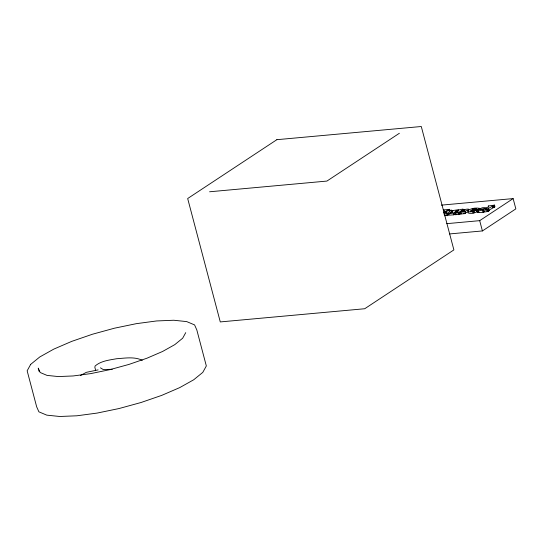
<?xml version="1.0" encoding="UTF-8"?>
<svg xmlns="http://www.w3.org/2000/svg" width="543" height="543" viewBox="0 0 543 543"><rect width="100%" height="100%" fill="white"/><g stroke="black" fill="none" stroke-linecap="round" stroke-linejoin="round"><path stroke-width="0.81" d="M479.673 208.342C476.15 207.65 470.448 208.057 467.645 211.023L467.706 211.295C471.881 213.65 483.06 207.148 471.602 210.928C474.534 210.881 470.102 211.987 470.537 210.786C472.872 207.962 477.46 211.261 479.673 208.342L479.964 209.455M452.17 210.643L458.577 209.679L455.292 211.437C456.738 210.406 466.824 207.351 460.973 210.874C465.561 208.512 474.589 208.24 463.423 211.716L465.188 211.661L465.65 213.555L460.498 214.023L460.057 212.354C470.496 208.173 460.858 210.589 458.177 212.727L458.984 212.741L459.426 214.417L455.36 214.716L454.919 213.046C462.113 209.829 456.181 210.263 453.466 213.161L453.907 214.838L449.115 215.157L448.674 213.487L449.733 212.808L451.267 212.72C454.287 211.2 452.041 209.062 452.611 212.313L452.19 210.582M468.215 212.388L468.147 212.965C470.937 213.99 474.541 213.046 477.148 211.716L476.618 209.91M477.256 210.501C478.6 211.661 486.094 208.736 482.679 210.521L483.121 212.198L484.492 211.499C480.44 213.942 472.926 211.397 480.711 208.492C483.066 206.55 486.623 208.865 488.401 206.802L488.313 205.987L494.517 205.111L494.958 206.781L488.354 210.501M478.268 211.6L477.759 212.279M449.937 210.989L449.495 209.32L443.387 212.612C445.056 211.627 455.149 207.528 450.629 213.107M185.74 332.628L182.665 338.221L174.771 344.649L162.595 351.464L146.977 358.204L128.969 364.414L109.808 369.668L90.79 373.604L73.217 375.953L58.291 376.57L47.024 375.396L40.182 372.512L38.234 368.127L39.082 371.344M453.907 214.838L454.844 213.84M444.154 210.25L443.271 209.992L449.495 209.32M80.425 375.539L86.323 372.335L98.1 369.892M494.517 205.111L486.881 209.293L488.666 209.021L489.107 210.698L488.137 211.451L483.121 212.198M482.679 210.521L487.695 209.781L488.666 209.021M399.39 133.259L326.927 181.07L209.578 191.781M446.746 223.662L479.693 220.655L513.135 198.589L515.85 208.872L482.408 230.938L449.468 233.945M447.799 214.818L449.197 213.983M456.826 214.044L455.36 214.716M443.991 213.738L446.862 211.865L443.726 212.707M443.998 214.051L447.575 213.738L448.023 215.408L444.439 215.72M454.919 213.046L458.984 212.741M460.898 213.087L458.618 214.397L459.426 214.417M468.195 211.913L463.865 213.385L465.65 213.555M460.498 214.023L461.53 213.643M472.939 212.836L472.451 212.72M448.674 213.487L453.466 213.161M460.057 212.354L465.188 211.661M441.337 205.139L513.135 198.589M485.462 208.431L480.155 209.517L483.487 209.34L486.494 208.464L485.462 208.431L485.761 209.544M476.482 208.444C466.681 209.326 478.512 209.53 476.482 208.444L476.774 209.557M489.107 210.698L488.707 210.704L488.266 209.035M112.238 369.294L103.163 369.511L100.421 367.835M476.462 211.207L477.874 211.179M447.575 213.738L446.685 213.704L451.369 210.182M447.127 215.374L448.023 215.408M142.307 360.321C134.467 356.446 125.033 358.176 116.596 358.74C109.238 360.084 100.937 360.885 95.1 366.016L94.855 367.326L95.67 370.407M477.148 211.716L476.238 209.829M451.864 211.974L451.172 210.121M494.13 205.43L494.571 207.1M493.763 205.621L494.205 207.29M492.779 205.831L493.22 207.501M492.474 205.926L492.915 207.596M492.284 206.014L492.725 207.684L492.236 206.048M488.313 205.987L488.605 207.1M487.695 209.781L488.137 211.451M487.37 209.747L487.811 211.417M486.793 209.781L487.234 211.451M478.464 210.718L478.906 212.388M477.921 210.725L478.363 212.394M477.541 210.691L477.983 212.361M477.317 210.351L477.759 212.021M479.693 220.655L482.408 230.938M476.503 210.25L476.944 211.919M473.951 211.159L474.392 212.829M473.218 211.315L473.659 212.985M471.779 210.474L472.077 211.587M463.023 209.15L463.702 211.485M462.84 209.116L463.131 210.229M462.704 210.582L462.996 211.695M458.272 213.053L458.713 214.729M457.03 211.105L457.471 212.775M446.882 214.051L447.323 215.72M445.844 211.987L446.142 213.1M443.753 210.039L444.045 211.152M30.693 364.36L27.15 370.794L36.659 406.782L38.899 411.832L46.773 415.144L59.73 416.488L76.902 415.789L97.116 413.08L118.985 408.553L141.031 402.512L161.739 395.372L179.713 387.614L193.708 379.774L202.79 372.383L206.333 365.948L196.824 329.961L194.584 324.911L186.711 321.599L173.746 320.248L156.581 320.954L136.368 323.662L114.498 328.189L92.453 334.23L71.744 341.371L53.771 349.129L39.768 356.968L30.693 364.36M276.855 139.687L187.674 198.534L220.275 321.924L364.706 308.743L453.887 249.902L421.287 126.512L276.855 139.687"/></g></svg>
